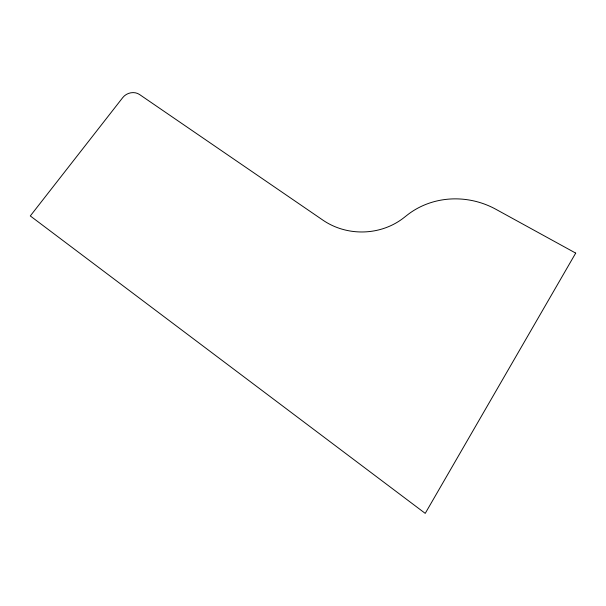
<?xml version="1.0" encoding="UTF-8"?>
<svg xmlns="http://www.w3.org/2000/svg" width="606" height="606" viewBox="0 0 606 606"><rect width="100%" height="100%" fill="white"/><g stroke="black" fill="none" stroke-linecap="round" stroke-linejoin="round"><path stroke-width="0.91" d="M575.7 253.103L425.23 513.373L30.3 215.948L122.76 97.581A11.734 10.173 -21 0 1 139.531 94.506L323.278 220.395A64.637 58.994 0.1 0 0 403.869 217.713L407.262 215.047A78.78 73.099 18.8 0 1 495.928 209.305L575.7 253.103"/></g></svg>
